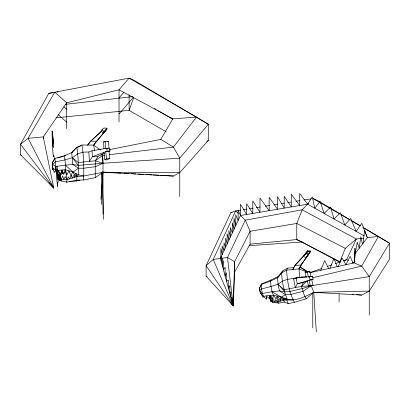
<?xml version="1.0" encoding="UTF-8"?>
<svg xmlns="http://www.w3.org/2000/svg" width="410" height="410" viewBox="0 0 410 410"><rect width="100%" height="100%" fill="white"/><g stroke="black" fill="none" stroke-linecap="round" stroke-linejoin="round"><path stroke-width="0.61" d="M100.46 150.004L93.736 145.104L81.985 144.986L76.844 147.359C78.341 156.456 78.484 165.701 78.428 174.896L76.916 176.602L66.845 179.708L61.008 179.698L59.06 178.622L58.835 177.002L60.326 174.798L61.93 170.104L62.812 173.322L60.326 174.798L60.941 179.216M354.276 261.934L354.522 251.817L354.752 257.859L354.937 248.26L355.291 253.293L354.163 262.871L309.683 272.768M283.315 298.562L283.259 300.197L284.473 302.011L288.153 303.625L294.385 302.298L306.224 298.767L313.768 292.335L369.251 291.09L389.5 259.253L389.5 243.145L362.922 227.412M60.665 177.248L58.948 177.812L59.035 175.557L59.388 178.801L60.198 176.182L61.008 179.698L60.916 180.912L66.697 182.173L76.742 180.21L83.614 179.985L95.248 177.653L102.992 172.292L179.749 172.666L208.336 140.42L208.336 124.307L196.503 117.106L129.104 78.136L48.816 93.326L20.5 144.274L20.5 154.744L53.756 188.072L43.291 136.909L66.656 102.807L119.033 89.805L129.104 78.136L134.142 80.355L208.336 124.307L179.749 158.183L179.749 196.554M220.841 257.424L220.841 248.527L222.179 254.564L222.179 245.99L224.009 250.653L224.009 242.776L225.669 247.112L225.669 238.077L227.119 244.017L227.119 233.772L228.898 240.219L228.898 230.399L230.415 236.985L230.415 227.529L232.301 232.957L232.301 222.768L233.997 229.333L233.997 218.048L235.755 225.592L235.755 214.727L238.113 220.559L238.113 210.258L240.47 215.522L245.282 220.175L250.095 231.271L234.587 261.739L234.587 272.209L233.223 305.932L206.112 276.145L206.112 265.675L230.845 212.662L235.658 210.873L240.69 210.069M83.614 179.985C84.009 168.31 83.763 156.548 81.985 144.986M95.248 177.653L95.248 160.771L98.221 156.159L104.519 153.361M369.251 291.09L361.707 295.082L313.768 292.335C305.67 296.251 296.65 301.417 287.389 299.356C279.789 296.215 271.722 293.785 263.594 296.553L262.405 293.468L261.472 288.978L261.124 284.566L270.574 281.127L277.534 277.667L279.297 275.93L271.112 279.999L261.647 283.863L259.443 288.379C259.105 293.145 263.276 296.21 266.413 299.1L266.597 296.092M100.906 199.173L102.992 172.292L102.613 171.964M271.112 279.999L270.574 281.127L271.005 286.513L272.045 291.736L273.327 295.072L272.973 298.741L269.99 295.579L269.862 298.91L266.377 296.128L266.413 299.1M363.142 243.171L364.516 230.328L367.391 237.692L355.291 253.293L357.264 242.254L359.232 248.214L360.779 236.77L362.476 244.032M280.901 297.045L280.481 299.93L277.063 296.046L276.237 298.987L273.327 295.072M65.892 155.38L54.889 158.429L52.444 162.575L52.7 167.762L55.652 170.652L57.379 174.322L58.43 170.381L60.7 174.424L62.033 170.022L63.699 174.516C66.599 168.628 65.139 161.935 64.437 155.703L72.847 152.166M263.384 296.317L263.061 297.409L260.909 293.565M57.379 174.322L58.65 170.355M62.812 173.322L63.227 172.169M133.721 97.621L129.104 110.357L56.032 117.839M87.591 145.217L90.292 141.542L101.495 131.256L102.075 129.678L103.868 128.038L106.938 128.14L106.354 129.719M106.938 128.14L103.935 131.656L103.351 133.235L101.495 131.256M72.601 171.944L70.976 175.972L68.931 170.801L66.856 174.942L65.364 169.694L55.652 170.652L55.37 161.853L54.889 158.429L52.444 162.575L52.572 169.725L52.685 165.63M320.748 270.308L324.694 260.575L328.605 268.56M339.552 262.446L345.281 248.347L356.336 238.994L363.706 238.123M329.973 268.253L333.945 258.515L337.199 266.649M231.26 303.426L233.223 305.932L220.349 258.469L221.333 256.224L221.333 262.108L222.451 258.525L222.451 266.223L223.429 260.545L223.429 269.836L225.157 267.156L225.157 276.191L226.515 272.773L226.515 281.193L228.406 280.081L228.406 288.174L229.779 285.708L229.779 293.227L230.815 291.915L230.815 297.06L232.019 297.85L232.019 301.499M338.301 266.403L342.089 258.003L345.943 264.701L350.166 256.327L353.005 263.133M61.008 179.698L62.75 175.962L63.704 179.703L65.272 176.52L66.845 179.708L66.697 182.173L66.399 181.809M220.349 258.469L240.47 215.522L240.47 204.216L246.625 214.481L246.625 203.765L252.785 213.441L252.785 200.941L259.971 212.226L259.971 198.025L269.17 210.673L269.17 197.353L277.493 209.264L277.493 196.744L284.217 208.126L284.217 196.252L291.249 206.937L291.249 194.161L299.7 205.507L299.7 193.54L307.603 204.175L364.177 235.888M72.626 181.312L76.357 181.015L76.742 180.21L76.916 176.602L76.516 173.763M284.361 298.255L283.771 299.495L281.337 297.158L272.045 291.736L262.405 293.468L259.632 290.736L261.472 288.978L271.005 286.513L278.052 284.202L282.321 281.173L287.338 279.394L299.669 277.467L298.987 268.873L301.883 263.717L309.519 252.98M261.647 283.863L259.443 288.379L259.822 289.363M306.224 298.767C303.543 295.108 303.026 290.505 301.452 286.38L303.369 282.48L307.464 281.116M281.337 297.158L285.452 294.667C283.505 287.548 281.772 280.312 281.665 272.855L286.605 270.154L298.987 268.873L301.309 264.875L310.888 251.053L307.808 251.34L295.728 264.286L293.76 267.576L287.605 268.145L282.562 271.046L281.665 272.855L277.534 277.667L278.052 284.202L279.441 290.854L285.452 294.667L287.389 299.356L286.78 299.915L283.259 300.197L277.893 301.939L272.24 301.765L270.415 300.289L270.252 298.203L271.246 296.374M287.605 268.145L286.605 270.154C287.287 281.157 289.091 292.53 294.385 302.298M293.76 267.576L292.796 269.513L295.728 264.286M304.22 255.548L307.808 251.34M301.883 263.717L301.309 264.875L295.118 265.511L303.815 255.994L303.231 256.455L306.167 257.588L306.747 257.121M305.086 254.256L306.029 252.452L307.684 250.674L309.904 251.079M306.747 252.478L307.684 250.674M307.274 256.137L307.982 254.784M234.587 272.209L250.095 244.16L250.095 231.271L296.768 223.46L345.281 248.347M55.442 170.452L54.176 172.661L53.023 168.079M109.434 149.635L160.771 139.39L172.841 118.808L196.503 117.106L173.425 147.093L109.542 154.652M75.722 173.481L74.61 175.208L73.016 172.077L65.364 165.148L55.652 166.455L52.7 164.405L55.37 161.853L65.021 159.89L72.411 157.686L77.746 153.822L82.984 152.172L88.826 151.977L92.019 150.783L106.861 148.256L109.783 148.159L109.962 150.941L108.957 151.387L105.724 151.705L106.605 158.865L104.827 159.531L103.945 152.371M306.167 257.588L308.945 253.99L306.234 253.339L303.231 256.455M309.863 252.498L310.888 251.053M87.858 145.043L90.677 141.142L96.55 141.199L107.092 128.858L93.829 144.797M277.534 277.667L282.562 271.046M119.033 97.862L123.866 92.26M119.033 113.97L133.363 97.365M96.186 141.578L96.55 141.199L93.736 145.104L94.51 150.67M308.433 203.309L302.185 209.787L296.768 223.46L296.768 239.568L340.203 261.852M71.704 152.607L76.844 147.359L71.704 152.607L72.826 164.502L78.479 168.254L83.799 168.202L95.422 166.696L102.992 163.262L179.749 158.183L173.425 147.093L160.771 139.39M363.055 227.463L389.5 243.145L369.251 276.612L311.216 285.708L302.298 288.573L290.162 291.341L284.868 291.92L278.052 284.202L284.048 289.798L301.452 286.38L306.823 281.122M101.757 130.933L101.06 131.682M90.292 141.542L101.89 130.923M206.855 141.532L208.336 140.42M100.911 154.688L102.613 155.477L102.992 163.262L78.31 165.414L72.411 157.686L78.31 162.519L95.248 160.771L102.613 155.477L102.387 153.847M65.364 169.694L73.016 172.077L78.479 168.254M316.325 331.864L313.768 292.335L311.216 285.708L302.903 291.413L290.813 294.39L285.452 294.667M64.262 172.461L65.713 171.6L64.847 170.206M67.988 179.99L66.845 179.708L68.429 176.859L69.526 178.883L71.304 175.383L72.273 178.032L74 175.137L74.687 177.289L75.799 175.024L76.916 176.602L83.799 175.962L102.992 172.292L173.425 176.054L179.749 172.666M343.923 261.052L346.619 259.627L356.336 238.994L302.185 209.787L245.282 220.175L227.468 257.485L233.223 305.932L206.112 265.675L213.231 259.453L235.658 210.873L238.282 213.41M77.408 147.436L80.79 145.898M108.957 151.387L109.839 158.547L106.549 160.008L104.827 159.531M284.473 302.011L278.785 303.159L272.701 302.298L270.615 298.9L270.723 300.535L269.585 297.937L270.333 299.244L271.989 298.613M109.962 150.941L107.056 151.208L92.404 156.687L89.431 161.299L88.826 151.977M309.663 272.691L321.583 268.478M327.544 266.372L331.716 264.896M335.293 263.63L340.659 261.734M343.641 260.678L346.619 259.627L348.362 260.376M311.677 279.712L313.02 285.124L310.349 285.616L309.007 280.204L313.122 279.231L312.569 276.473L308.346 277.037L307.31 272.009L305.127 272.168L306.162 277.196M313.02 285.124L308.545 286.17L307.198 280.753M57.574 158.065L63.499 156.21M313.122 279.231L297.27 283.776L295.354 287.676L293.504 278.431L302.267 276.96L306.398 276.76M308.545 286.17L310.349 285.616M305.127 272.168L309.97 271.522L311.005 276.545M76.357 181.015L79.976 180.159M312.615 277.755L361.707 266.121L378.445 236.391L367.391 237.692L361.769 223.327L356.141 231.389L350.719 218.468L344.779 225.013L340.464 212.718L334.006 218.976L330.593 207.188L324.084 213.41L320.113 201.31L314.818 208.218L312.261 196.908L307.603 204.175L240.47 215.522M303.369 282.48L297.27 283.776L296.097 277.924L312.569 276.473M107.528 141.604L108.624 141.378L108.952 148.328M300.192 277.365L302.267 276.96M307.31 272.009L309.97 271.522M103.935 148.753L103.607 141.804L108.624 141.378M243.202 209.669L246.979 209.069M249.495 208.669L253.267 208.07M256.414 207.568L260.186 206.968M265.219 206.168L269.621 205.466M274.023 204.764L277.795 204.165M281.567 203.565L284.084 203.16M287.861 202.56L291.003 202.063M296.035 201.259L299.807 200.659M304.21 199.957L311.128 198.855M48.816 93.326L53.238 92.655M54.504 92.46L55.765 92.27M57.031 92.076L58.292 91.886M230.845 212.662L232.111 212.493M102.992 214.163L102.992 163.262L102.582 155.477L104.478 155.252M272.045 291.736L279.441 290.854L284.868 291.92M65.246 104.34L132.876 96.611M307.505 251.955L310.601 251.632M250.095 244.16L296.768 239.568L302.185 242.008L339.588 262.18M106.605 158.865L109.839 158.547M98.221 156.159L92.404 156.687L92.019 150.783M65.364 165.148L72.826 164.502L78.31 165.414M69.51 181.563L71.381 181.415M105.99 130.119L102.889 133.747M249.075 245.687L302.185 242.008M301.452 286.38L308.776 285.878M309.996 285.796L311.216 285.708M107.85 148.374L105.642 148.461L105.319 141.511M271.825 301.335L270.82 301.345L270.415 300.289M286.687 298.777L286.78 299.915L293.007 300.084M103.223 172L105.134 172.113M110.239 172.405L112.791 172.554M117.26 172.81L120.453 172.994M124.281 173.215L128.75 173.476M131.302 173.62L135.772 173.881M138.324 174.03L143.428 174.322M145.98 174.47L151.726 174.803M153.002 174.875L158.747 175.208M160.023 175.28L173.425 176.054M352.2 294.185L353.466 294.303M356.633 294.606L361.707 295.082M103.607 141.804L104.755 141.968M83.799 175.962L78.428 174.896L73.016 172.077M58.835 177.002L59.06 180.062L61.869 180.8M305.655 253.805L308.361 254.456M95.248 160.771L102.992 163.262M298.987 268.873L306.695 271.953M352.421 262.123L361.707 266.121L369.251 276.612L369.251 314.977M272.701 302.298L270.82 301.345L270.697 299.782M172.841 118.808L119.033 89.805L119.033 122.026M329.65 208.177L313.014 198.558L318.432 200.997L339.916 213.738M331.316 209.136L339.634 213.948M340.741 214.589L350.166 220.037M351.831 221L360.149 225.808M166.117 131.759L129.104 110.357L129.104 94.864M341.017 214.394L349.832 219.622M350.934 220.272L360.303 225.828M154.473 108.512L156.123 109.49M157.225 110.141L172.61 119.254M308.053 271.83L299.92 267.002L307.454 271.861M20.5 154.744L21.586 155.39M206.112 276.145L207.204 276.801M98.882 149.22L99.927 149.86M102.582 171.964L102.992 172.292M63.801 106.702L66.656 109.25M58.092 114.498L66.656 122.139M102.075 129.678L103.935 131.656M49.128 182.88L53.756 188.072L28.095 138.329L54.761 92.188L66.656 102.807L66.656 128.581M283.976 298.834L284.945 300.064L285.175 298.208L286.318 299.951M260.581 293.201L261.303 294.129M53.756 188.072L20.5 144.274L28.095 138.329L43.291 136.909L43.291 138.657M269.457 296.333L270.503 297.742L270.339 295.482M278.785 303.159L275.474 299.556L274.849 301.842L272.87 299.069L272.24 301.765L271.938 297.952M60.736 180.549L60.916 180.912L59.06 180.062L59.06 178.622M286.78 299.915L288.153 303.625M269.631 296.912L270.333 299.244M60.326 174.798L59.706 172.646L59.086 176.628L58.861 174.306L58.948 177.812M309.483 276.955L310.068 279.881M102.336 153.847L102.582 155.477M65.713 171.6L66.768 179.175M54.612 158.988L53.659 155.041L53.31 156.835C52.465 148.241 52.085 139.554 52.126 130.903L53.228 138.8L53.566 147.656L52.808 145.919L52.388 135.259L53.069 140.128L53.069 144.089M55.652 166.455L57.451 186.555L57.451 182.255L58.133 182.235L58.133 173.978L57.031 166.081L56.693 170.114L57.451 179.237L57.871 178.55L57.871 174.588L57.19 169.72L57.19 173.681M283.156 298.931L283.259 300.197L281.055 298.49L280.517 301.089L278.574 299.341L277.893 301.939L277.437 296.174M106.861 148.256L107.056 151.208M101.982 172.108L103.72 219.36M339.075 293.816L339.075 301.986M312.774 293.047L312.774 327.903M101.629 172.677L101.629 204.375M234.587 261.739L233.223 305.932L213.231 259.453L227.468 257.485L234.587 261.739"/></g></svg>
